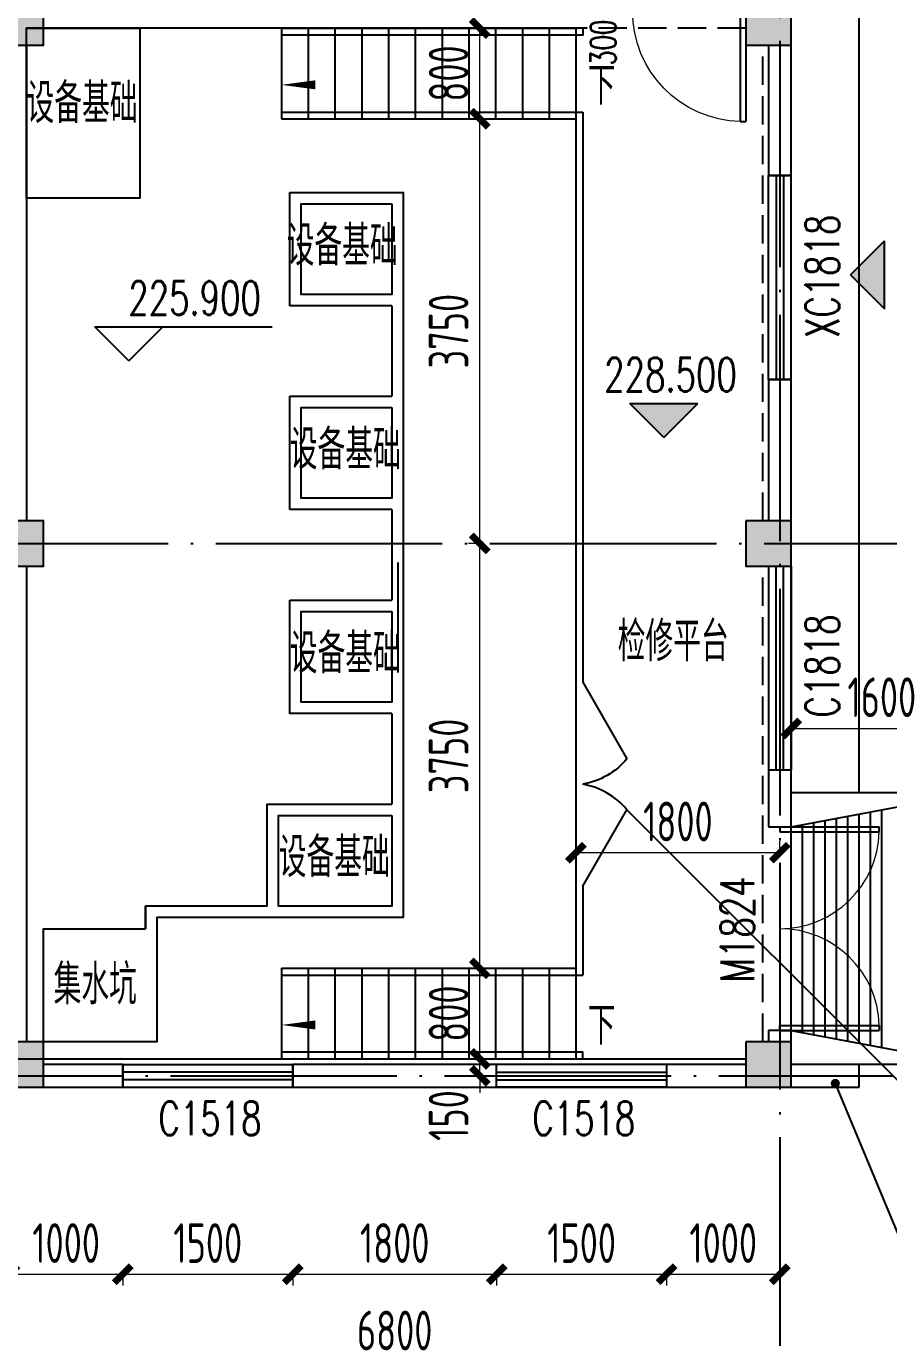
# Model space of a CAD drawing. Header units: millimetres. Extents: x 1742399 to 4898386, y 2481636 to 5226310.
# Drawn here: x 2089621 to 2097234, y 2592592 to 2604171 of the extents above; entities that cross this region are included whole.
import ezdxf

# ---------------------------------------------------------------- set-up
doc = ezdxf.new("R2010")
doc.units = ezdxf.units.MM
doc.header["$LTSCALE"] = 1000
doc.linetypes.add('DASH', pattern=[0.35, 0.25, -0.1])
doc.linetypes.add('DOTE', pattern=[2.42, 2, -0.2, 0.02, -0.2])
for name, color, linetype in [('AXIS', 3, 'Continuous'), ('COLUMN', 4, 'Continuous'), ('DIM_ELEV', 3, 'Continuous'), ('DIM_LEAD', 3, 'Continuous'), ('DIM_SYMB', 3, 'Continuous'), ('DOTE', 1, 'DOTE'), ('GROUND', 2, 'Continuous'), ('PUB_DIM', 3, 'Continuous'), ('PUB_HATCH', 8, 'Continuous'), ('STAIR', 2, 'Continuous'), ('TWT_TEXT', 7, 'Continuous'), ('WALL', 4, 'Continuous'), ('WINDOW_TEXT', 7, 'Continuous'), ('YHG_粗线', 6, 'Continuous'), ('YHJ_剖面_梁板', 4, 'Continuous'), ('YHJ_尺寸_公标', 3, 'Continuous'), ('YHJ_平面_砖墙', 4, 'Continuous'), ('YHJ_平面_门窗', 3, 'Continuous'), ('电缆沟', 7, 'Continuous'), ('附属构件', 6, 'Continuous')]:
    doc.layers.add(name, color=color, linetype=linetype)
doc.styles.add('_TCH_DIM', font='SIMPLEX', dxfattribs={"bigfont": 'GBCBIG'})
doc.styles.add('_TCH_DIM_T3', font='SIMPLEX', dxfattribs={"width": 0.705882, "bigfont": 'GBCBIG'})
doc.styles.add('_TCH_WINDOW', font='SIMPLEX', dxfattribs={"bigfont": 'GBCBIG'})
doc.styles.add('TSSD_REIN_T3', font='tssdeng.shx', dxfattribs={"width": 0.7, "bigfont": 'hztxt.shx'})
doc.styles.add('tssdeng', font='tssdeng.shx', dxfattribs={"width": 0.7, "bigfont": 'hztxt.shx'})
doc.styles.add('样式 1', font='tssdeng.shx', dxfattribs={"width": 0.7, "bigfont": 'hztxt.shx'})
doc.dimstyles.new('_TCH_ARCH&&100', dxfattribs={"dimtxt": 350, "dimasz": 150, "dimexe": 100, "dimexo": 200, "dimgap": 100, "dimtad": 1, "dimdec": 0, "dimzin": 0, "dimdsep": 46, "dimtxsty": 'TSSD_REIN_T3', "dimblk": 'ARCHTICK', "dimcen": 0.09, "dimclrt": 7, "dimazin": 2, "dimtfac": 1, "dimtdec": 0, "dimtix": 1, "dimtmove": 2, "dimatfit": 3, "dimfxl": 1, "dimfxlon": 1, "dimtolj": 1, "dimtzin": 0, "dimlwd": 18, "dimlwe": 18, "dimarcsym": 0})
doc.dimstyles.new('_TCH_ARCH_MM_M&&75', dxfattribs={"dimtxt": 223.125, "dimasz": 75, "dimexe": 187.5, "dimexo": 225, "dimgap": 94.6875, "dimtad": 1, "dimdec": 0, "dimzin": 0, "dimdsep": 46, "dimtxsty": '_TCH_DIM_T3', "dimblk": 'ARCHTICK', "dimcen": 0.09, "dimclrt": 7, "dimazin": 2, "dimtfac": 1, "dimtdec": 0, "dimtix": 1, "dimtmove": 2, "dimatfit": 3, "dimfxl": 75, "dimtolj": 1, "dimtzin": 0, "dimarcsym": 0})

# ---------------------------------------------------------------- blocks, each defined once
blk = doc.blocks.new('_FZH')
blk.add_lwpolyline([(-0.5, -0.5), (0.5, -0.5), (0.5, 0.5), (-0.5, 0.5)], close=True)
at = {"layer": 'PUB_HATCH'}
blk.add_solid([(-0.5, -0.5), (0.5, -0.5), (-0.5, 0.5), (0.5, 0.5)], dxfattribs=at)
blk = doc.blocks.new('$WINLIB2D$00000001')
at = {"color": 0}
for points in [[(-0.5, 0.5), (-0.5, -0.5)], [(-0.5, 0.5), (0.5, 0.5)], [(0.5, -0.5), (0.5, 0.5)], [(0.5, 0.1667), (-0.5, 0.1667)], [(0.5, -0.1667), (-0.5, -0.1667)], [(-0.5, -0.5), (0.5, -0.5)]]:
    blk.add_lwpolyline(points, dxfattribs=at)
blk = doc.blocks.new('$DorLib2D$00000002')
for p, q in [((-0.5, 0), (-0.5, 0.4875)), ((-0.475, 0.4875), (-0.5, 0.4875)), ((-0.475, 0), (-0.475, 0.4875)), ((0.475, 0), (0.475, 0.4875)), ((0.475, 0.4875), (0.5, 0.4875)), ((0.5, 0), (0.5, 0.4875)), ((-0.5, 0), (-0.475, 0)), ((0.5, 0), (0.475, 0))]:
    blk.add_line(p, q)
at = {"lineweight": 13}
for centre, start, end in [((-0.4875, 0), 0, 88.53072), ((0.4875, 0), 91.46928, 180)]:
    blk.add_arc(centre, 0.4875, start, end, dxfattribs=at)
blk = doc.blocks.new('_ArchTick')
at = {"color": 0, "linetype": 'ByBlock', "const_width": 0.4}
blk.add_lwpolyline([(-0.5, -0.5), (0.5, 0.5)], dxfattribs=at)
blk = doc.blocks.new('*D265')
at = {"layer": 'AXIS', "color": 0, "lineweight": 18, "transparency": 16777216}
for p, q in [((2089473, 2591582), (2089473, 2591481)), ((2089473, 2591581), (2096273, 2591581)), ((2096273, 2591582), (2096273, 2591481))]:
    blk.add_line(p, q, dxfattribs=at)
at = {"layer": 'Defpoints', "color": 0, "transparency": 16777216}
for p in [(2089473, 2593904), (2096273, 2593904), (2096273, 2591581)]:
    blk.add_point(p, dxfattribs=at)
at = {"layer": 'AXIS', "color": 0, "lineweight": 18, "transparency": 16777216, "xscale": 150, "yscale": 150, "zscale": 150, "rotation": 180}
blk.add_blockref('_ArchTick', (2089473, 2591581), dxfattribs=at)
at = {"layer": 'AXIS', "color": 0, "lineweight": 18, "transparency": 16777216, "xscale": 150, "yscale": 150, "zscale": 150}
blk.add_blockref('_ArchTick', (2096273, 2591581), dxfattribs=at)
at = {"layer": 'AXIS', "color": 7, "transparency": 16777216, "insert": (2092873, 2591856), "char_height": 350, "attachment_point": 5, "style": 'TSSD_REIN_T3'}
blk.add_mtext('\\A1;6800', dxfattribs=at)
blk = doc.blocks.new('*D266')
at = {"layer": 'AXIS', "color": 0, "lineweight": 18, "transparency": 16777216}
for p, q in [((2089473, 2592382), (2089473, 2592281)), ((2089473, 2592381), (2096273, 2592381)), ((2096273, 2592382), (2096273, 2592281))]:
    blk.add_line(p, q, dxfattribs=at)
at = {"layer": 'Defpoints', "color": 0, "transparency": 16777216}
for p in [(2089473, 2593904), (2096273, 2593904), (2096273, 2592381)]:
    blk.add_point(p, dxfattribs=at)
at = {"layer": 'AXIS', "color": 0, "lineweight": 18, "transparency": 16777216, "xscale": 150, "yscale": 150, "zscale": 150, "rotation": 180}
blk.add_blockref('_ArchTick', (2089473, 2592381), dxfattribs=at)
at = {"layer": 'AXIS', "color": 0, "lineweight": 18, "transparency": 16777216, "xscale": 150, "yscale": 150, "zscale": 150}
blk.add_blockref('_ArchTick', (2096273, 2592381), dxfattribs=at)
at = {"layer": 'AXIS', "color": 7, "transparency": 16777216, "insert": (2092873, 2592656), "char_height": 350, "attachment_point": 5, "style": 'TSSD_REIN_T3'}
blk.add_mtext('\\A1;6800', dxfattribs=at)
blk = doc.blocks.new('$DorLib2D$00000001')
for p, q in [((0.45, 0.975), (0.5, 0.975)), ((0.45, 0), (0.45, 0.975)), ((0.5, 0), (0.5, 0.975)), ((0.5, 0), (0.45, 0))]:
    blk.add_line(p, q)
at = {"lineweight": 13}
blk.add_arc((0.475, 0), 0.975, 91.4693, 180, dxfattribs=at)
blk = doc.blocks.new('*D267')
at = {"layer": 'Defpoints', "color": 0, "transparency": 16777216}
for p in [(2095273, 2594361), (2096273, 2594361), (2096273, 2593153)]:
    blk.add_point(p, dxfattribs=at)
at = {"layer": 'PUB_DIM', "color": 0, "lineweight": 18, "transparency": 16777216}
for p, q in [((2095273, 2593154), (2095273, 2593053)), ((2095273, 2593153), (2096273, 2593153)), ((2096273, 2593154), (2096273, 2593053))]:
    blk.add_line(p, q, dxfattribs=at)
at = {"layer": 'PUB_DIM', "color": 0, "lineweight": 18, "transparency": 16777216, "xscale": 150, "yscale": 150, "zscale": 150, "rotation": 180}
blk.add_blockref('_ArchTick', (2095273, 2593153), dxfattribs=at)
at = {"layer": 'PUB_DIM', "color": 0, "lineweight": 18, "transparency": 16777216, "xscale": 150, "yscale": 150, "zscale": 150}
blk.add_blockref('_ArchTick', (2096273, 2593153), dxfattribs=at)
at = {"layer": 'PUB_DIM', "color": 7, "transparency": 16777216, "insert": (2095773, 2593428), "char_height": 350, "attachment_point": 5, "style": 'TSSD_REIN_T3'}
blk.add_mtext('\\A1;1000', dxfattribs=at)
blk = doc.blocks.new('*D268')
at = {"layer": 'Defpoints', "color": 0, "transparency": 16777216}
for p in [(2093773, 2594361), (2095273, 2594361), (2095273, 2593153)]:
    blk.add_point(p, dxfattribs=at)
at = {"layer": 'PUB_DIM', "color": 0, "lineweight": 18, "transparency": 16777216}
for p, q in [((2093773, 2593154), (2093773, 2593053)), ((2093773, 2593153), (2095273, 2593153)), ((2095273, 2593154), (2095273, 2593053))]:
    blk.add_line(p, q, dxfattribs=at)
at = {"layer": 'PUB_DIM', "color": 0, "lineweight": 18, "transparency": 16777216, "xscale": 150, "yscale": 150, "zscale": 150, "rotation": 180}
blk.add_blockref('_ArchTick', (2093773, 2593153), dxfattribs=at)
at = {"layer": 'PUB_DIM', "color": 0, "lineweight": 18, "transparency": 16777216, "xscale": 150, "yscale": 150, "zscale": 150}
blk.add_blockref('_ArchTick', (2095273, 2593153), dxfattribs=at)
at = {"layer": 'PUB_DIM', "color": 7, "transparency": 16777216, "insert": (2094523, 2593428), "char_height": 350, "attachment_point": 5, "style": 'TSSD_REIN_T3'}
blk.add_mtext('\\A1;1500', dxfattribs=at)
blk = doc.blocks.new('*D269')
at = {"layer": 'Defpoints', "color": 0, "transparency": 16777216}
for p in [(2091973, 2594361), (2093773, 2594361), (2093773, 2593153)]:
    blk.add_point(p, dxfattribs=at)
at = {"layer": 'PUB_DIM', "color": 0, "lineweight": 18, "transparency": 16777216}
for p, q in [((2091973, 2593154), (2091973, 2593053)), ((2091973, 2593153), (2093773, 2593153)), ((2093773, 2593154), (2093773, 2593053))]:
    blk.add_line(p, q, dxfattribs=at)
at = {"layer": 'PUB_DIM', "color": 0, "lineweight": 18, "transparency": 16777216, "xscale": 150, "yscale": 150, "zscale": 150, "rotation": 180}
blk.add_blockref('_ArchTick', (2091973, 2593153), dxfattribs=at)
at = {"layer": 'PUB_DIM', "color": 0, "lineweight": 18, "transparency": 16777216, "xscale": 150, "yscale": 150, "zscale": 150}
blk.add_blockref('_ArchTick', (2093773, 2593153), dxfattribs=at)
at = {"layer": 'PUB_DIM', "color": 7, "transparency": 16777216, "insert": (2092873, 2593428), "char_height": 350, "attachment_point": 5, "style": 'TSSD_REIN_T3'}
blk.add_mtext('\\A1;1800', dxfattribs=at)
blk = doc.blocks.new('*D270')
at = {"layer": 'Defpoints', "color": 0, "transparency": 16777216}
for p in [(2090473, 2594361), (2091973, 2594361), (2091973, 2593153)]:
    blk.add_point(p, dxfattribs=at)
at = {"layer": 'PUB_DIM', "color": 0, "lineweight": 18, "transparency": 16777216}
for p, q in [((2090473, 2593154), (2090473, 2593053)), ((2090473, 2593153), (2091973, 2593153)), ((2091973, 2593154), (2091973, 2593053))]:
    blk.add_line(p, q, dxfattribs=at)
at = {"layer": 'PUB_DIM', "color": 0, "lineweight": 18, "transparency": 16777216, "xscale": 150, "yscale": 150, "zscale": 150, "rotation": 180}
blk.add_blockref('_ArchTick', (2090473, 2593153), dxfattribs=at)
at = {"layer": 'PUB_DIM', "color": 0, "lineweight": 18, "transparency": 16777216, "xscale": 150, "yscale": 150, "zscale": 150}
blk.add_blockref('_ArchTick', (2091973, 2593153), dxfattribs=at)
at = {"layer": 'PUB_DIM', "color": 7, "transparency": 16777216, "insert": (2091223, 2593428), "char_height": 350, "attachment_point": 5, "style": 'TSSD_REIN_T3'}
blk.add_mtext('\\A1;1500', dxfattribs=at)
blk = doc.blocks.new('*D271')
at = {"layer": 'Defpoints', "color": 0, "transparency": 16777216}
for p in [(2089473, 2594361), (2090473, 2594361), (2090473, 2593153)]:
    blk.add_point(p, dxfattribs=at)
at = {"layer": 'PUB_DIM', "color": 0, "lineweight": 18, "transparency": 16777216}
for p, q in [((2089473, 2593154), (2089473, 2593053)), ((2089473, 2593153), (2090473, 2593153)), ((2090473, 2593154), (2090473, 2593053))]:
    blk.add_line(p, q, dxfattribs=at)
at = {"layer": 'PUB_DIM', "color": 0, "lineweight": 18, "transparency": 16777216, "xscale": 150, "yscale": 150, "zscale": 150, "rotation": 180}
blk.add_blockref('_ArchTick', (2089473, 2593153), dxfattribs=at)
at = {"layer": 'PUB_DIM', "color": 0, "lineweight": 18, "transparency": 16777216, "xscale": 150, "yscale": 150, "zscale": 150}
blk.add_blockref('_ArchTick', (2090473, 2593153), dxfattribs=at)
at = {"layer": 'PUB_DIM', "color": 7, "transparency": 16777216, "insert": (2089973, 2593428), "char_height": 350, "attachment_point": 5, "style": 'TSSD_REIN_T3'}
blk.add_mtext('\\A1;1000', dxfattribs=at)
blk = doc.blocks.new('*D319')
at = {"layer": 'Defpoints', "color": 0, "transparency": 16777216}
for p in [(2096273, 2596875), (2094473, 2595854), (2096273, 2595854)]:
    blk.add_point(p, dxfattribs=at)
at = {"layer": 'PUB_DIM', "color": 0, "lineweight": 18, "transparency": 16777216}
for p, q in [((2094473, 2596874), (2094473, 2596975)), ((2094473, 2596875), (2096273, 2596875)), ((2096273, 2596874), (2096273, 2596975))]:
    blk.add_line(p, q, dxfattribs=at)
at = {"layer": 'PUB_DIM', "color": 0, "lineweight": 18, "transparency": 16777216, "xscale": 150, "yscale": 150, "zscale": 150, "rotation": 180}
blk.add_blockref('_ArchTick', (2094473, 2596875), dxfattribs=at)
at = {"layer": 'PUB_DIM', "color": 0, "lineweight": 18, "transparency": 16777216, "xscale": 150, "yscale": 150, "zscale": 150}
blk.add_blockref('_ArchTick', (2096273, 2596875), dxfattribs=at)
at = {"layer": 'PUB_DIM', "color": 7, "transparency": 16777216, "insert": (2095373, 2597150), "char_height": 350, "attachment_point": 5, "style": 'TSSD_REIN_T3'}
blk.add_mtext('\\A1;1800', dxfattribs=at)
blk = doc.blocks.new('*D428')
at = {"layer": 'Defpoints', "color": 0, "transparency": 16777216}
for p in [(2093624, 2604154), (2094473, 2604154), (2094473, 2603354)]:
    blk.add_point(p, dxfattribs=at)
at = {"layer": 'PUB_DIM', "color": 0, "lineweight": 18, "transparency": 16777216}
for p, q in [((2093625, 2604154), (2093524, 2604154)), ((2093624, 2603354), (2093624, 2604154)), ((2093625, 2603354), (2093524, 2603354))]:
    blk.add_line(p, q, dxfattribs=at)
at = {"layer": 'PUB_DIM', "color": 0, "lineweight": 18, "transparency": 16777216, "xscale": 150, "yscale": 150, "zscale": 150}
for p, rotation in [((2093624, 2604154), 90), ((2093624, 2603354), 270)]:
    blk.add_blockref('_ArchTick', p, dxfattribs=dict(at, rotation=rotation))
at = {"layer": 'PUB_DIM', "color": 7, "transparency": 16777216, "insert": (2093349, 2603754), "char_height": 350, "attachment_point": 5, "rotation": 90, "style": 'TSSD_REIN_T3'}
blk.add_mtext('\\A1;800', dxfattribs=at)
blk = doc.blocks.new('*D429')
at = {"layer": 'Defpoints', "color": 0, "transparency": 16777216}
for p in [(2093624, 2603354), (2094473, 2603354), (2094473, 2599604)]:
    blk.add_point(p, dxfattribs=at)
at = {"layer": 'PUB_DIM', "color": 0, "lineweight": 18, "transparency": 16777216}
for p, q in [((2093625, 2603354), (2093524, 2603354)), ((2093624, 2599604), (2093624, 2603354)), ((2093625, 2599604), (2093524, 2599604))]:
    blk.add_line(p, q, dxfattribs=at)
at = {"layer": 'PUB_DIM', "color": 0, "lineweight": 18, "transparency": 16777216, "xscale": 150, "yscale": 150, "zscale": 150}
for p, rotation in [((2093624, 2603354), 90), ((2093624, 2599604), 270)]:
    blk.add_blockref('_ArchTick', p, dxfattribs=dict(at, rotation=rotation))
at = {"layer": 'PUB_DIM', "color": 7, "transparency": 16777216, "insert": (2093349, 2601479), "char_height": 350, "attachment_point": 5, "rotation": 90, "style": 'TSSD_REIN_T3'}
blk.add_mtext('\\A1;3750', dxfattribs=at)
blk = doc.blocks.new('*D430')
at = {"layer": 'Defpoints', "color": 0, "transparency": 16777216}
for p in [(2093624, 2599604), (2094473, 2599604), (2094473, 2595854)]:
    blk.add_point(p, dxfattribs=at)
at = {"layer": 'PUB_DIM', "color": 0, "lineweight": 18, "transparency": 16777216}
for p, q in [((2093625, 2599604), (2093524, 2599604)), ((2093624, 2595854), (2093624, 2599604)), ((2093625, 2595854), (2093524, 2595854))]:
    blk.add_line(p, q, dxfattribs=at)
at = {"layer": 'PUB_DIM', "color": 0, "lineweight": 18, "transparency": 16777216, "xscale": 150, "yscale": 150, "zscale": 150}
for p, rotation in [((2093624, 2599604), 90), ((2093624, 2595854), 270)]:
    blk.add_blockref('_ArchTick', p, dxfattribs=dict(at, rotation=rotation))
at = {"layer": 'PUB_DIM', "color": 7, "transparency": 16777216, "insert": (2093349, 2597729), "char_height": 350, "attachment_point": 5, "rotation": 90, "style": 'TSSD_REIN_T3'}
blk.add_mtext('\\A1;3750', dxfattribs=at)
blk = doc.blocks.new('*D431')
at = {"layer": 'Defpoints', "color": 0, "transparency": 16777216}
for p in [(2093624, 2595854), (2094473, 2595854), (2094473, 2595054)]:
    blk.add_point(p, dxfattribs=at)
at = {"layer": 'PUB_DIM', "color": 0, "lineweight": 18, "transparency": 16777216}
for p, q in [((2093625, 2595854), (2093524, 2595854)), ((2093624, 2595054), (2093624, 2595854)), ((2093625, 2595054), (2093524, 2595054))]:
    blk.add_line(p, q, dxfattribs=at)
at = {"layer": 'PUB_DIM', "color": 0, "lineweight": 18, "transparency": 16777216, "xscale": 150, "yscale": 150, "zscale": 150}
for p, rotation in [((2093624, 2595854), 90), ((2093624, 2595054), 270)]:
    blk.add_blockref('_ArchTick', p, dxfattribs=dict(at, rotation=rotation))
at = {"layer": 'PUB_DIM', "color": 7, "transparency": 16777216, "insert": (2093349, 2595454), "char_height": 350, "attachment_point": 5, "rotation": 90, "style": 'TSSD_REIN_T3'}
blk.add_mtext('\\A1;800', dxfattribs=at)
blk = doc.blocks.new('*D432')
at = {"layer": 'Defpoints', "color": 0, "transparency": 16777216}
for p in [(2093624, 2595054), (2094473, 2595054), (2094473, 2594904)]:
    blk.add_point(p, dxfattribs=at)
at = {"layer": 'PUB_DIM', "color": 0, "lineweight": 18, "transparency": 16777216}
for p, q in [((2093624, 2595054), (2093624, 2595204)), ((2093625, 2595054), (2093524, 2595054)), ((2093624, 2594904), (2093624, 2595054)), ((2093625, 2594904), (2093524, 2594904)), ((2093624, 2594904), (2093624, 2594754))]:
    blk.add_line(p, q, dxfattribs=at)
at = {"layer": 'PUB_DIM', "color": 0, "lineweight": 18, "transparency": 16777216, "xscale": 150, "yscale": 150, "zscale": 150}
for p, rotation in [((2093624, 2595054), 270), ((2093624, 2594904), 90)]:
    blk.add_blockref('_ArchTick', p, dxfattribs=dict(at, rotation=rotation))
at = {"layer": 'PUB_DIM', "color": 7, "transparency": 16777216, "insert": (2093349, 2594554), "char_height": 350, "attachment_point": 5, "rotation": 90, "style": 'TSSD_REIN_T3'}
blk.add_mtext('\\A1;150', dxfattribs=at)
blk = doc.blocks.new('*D434')
at = {"layer": 'Defpoints', "color": 0, "transparency": 16777216}
for p in [(2097973, 2597972), (2096373, 2597404), (2097973, 2597404)]:
    blk.add_point(p, dxfattribs=at)
at = {"layer": 'PUB_DIM', "color": 0, "lineweight": 18, "transparency": 16777216}
for p, q in [((2096373, 2597971), (2096373, 2598072)), ((2097973, 2597971), (2097973, 2598072)), ((2096373, 2597972), (2097973, 2597972))]:
    blk.add_line(p, q, dxfattribs=at)
at = {"layer": 'PUB_DIM', "color": 0, "lineweight": 18, "transparency": 16777216, "xscale": 150, "yscale": 150, "zscale": 150, "rotation": 180}
blk.add_blockref('_ArchTick', (2096373, 2597972), dxfattribs=at)
at = {"layer": 'PUB_DIM', "color": 0, "lineweight": 18, "transparency": 16777216, "xscale": 150, "yscale": 150, "zscale": 150}
blk.add_blockref('_ArchTick', (2097973, 2597972), dxfattribs=at)
at = {"layer": 'PUB_DIM', "color": 7, "transparency": 16777216, "insert": (2097173, 2598247), "char_height": 350, "attachment_point": 5, "style": 'TSSD_REIN_T3'}
blk.add_mtext('\\A1;1600', dxfattribs=at)
blk = doc.blocks.new('*D658')
at = {"layer": 'Defpoints', "color": 0, "transparency": 16777216}
for p in [(2094523, 2604604), (2094920, 2604604), (2094523, 2604304)]:
    blk.add_point(p, dxfattribs=at)
at = {"layer": 'YHJ_尺寸_公标', "color": 0, "lineweight": -2, "transparency": 16777216}
for p, q in [((2094748, 2604604), (2095107, 2604604)), ((2094920, 2604304), (2094920, 2604604)), ((2094748, 2604304), (2095107, 2604304))]:
    blk.add_line(p, q, dxfattribs=at)
at = {"layer": 'YHJ_尺寸_公标', "color": 0, "lineweight": -2, "transparency": 16777216, "xscale": 75, "yscale": 75, "zscale": 75}
for p, rotation in [((2094920, 2604604), 90), ((2094920, 2604304), 270)]:
    blk.add_blockref('_ArchTick', p, dxfattribs=dict(at, rotation=rotation))
at = {"layer": 'YHJ_尺寸_公标', "color": 7, "transparency": 16777216, "insert": (2094713, 2604026), "char_height": 223.1, "attachment_point": 5, "rotation": 90, "style": '_TCH_DIM_T3'}
blk.add_mtext('\\A1;300', dxfattribs=at)

msp = doc.modelspace()

# ---------------------------------------------------------------- hatches: boundary and pattern name
at = {"layer": 'DIM_ELEV'}
for color, points in [(1, [(2096895.6, 2601977.1), (2097195.6, 2601677.1), (2097195.6, 2602277.1)]), (256, [(2095248.7, 2600541.2), (2094948.7, 2600841.2), (2095548.7, 2600841.2)])]:
    msp.add_hatch(color=color, dxfattribs=at).paths.add_polyline_path(points)

# ---------------------------------------------------------------- linework, layer by layer
at = {"layer": 'AXIS'}
msp.add_line((2096273, 2593903.7), (2096273, 2590881.5), dxfattribs=at)
msp.add_lwpolyline([(2092899.3, 2599438), (2092899.3, 2598564.1)], dxfattribs=at)
at = {"layer": 'DIM_ELEV', "color": 1}
for p, q in [((2096895.6, 2601977.1), (2097195.6, 2602277.1)), ((2097195.6, 2601677.1), (2097195.6, 2602277.1)), ((2096895.6, 2601977.1), (2097195.6, 2601677.1))]:
    msp.add_line(p, q, dxfattribs=at)
at = {"layer": 'DIM_ELEV'}
for p, q in [((2090526.6, 2601218.1), (2090226.6, 2601518.1)), ((2090226.6, 2601518.1), (2091791.6, 2601518.1)), ((2090526.6, 2601218.1), (2090826.6, 2601518.1)), ((2095248.7, 2600541.2), (2094948.7, 2600841.2)), ((2094948.7, 2600841.2), (2095548.7, 2600841.2)), ((2095248.7, 2600541.2), (2095548.7, 2600841.2))]:
    msp.add_line(p, q, dxfattribs=at)
at = {"layer": 'DIM_LEAD'}
for p, q in [((2094922.7, 2597253.7), (2098067.6, 2594110.3)), ((2096762.5, 2594837.9), (2097450.5, 2593183.4))]:
    msp.add_line(p, q, dxfattribs=at)
at = {"layer": 'DIM_LEAD', "const_width": 40}
msp.add_lwpolyline([(2096754.9, 2594856.4, 1), (2096770.2, 2594819.4, 1)], format="xyb", close=True, dxfattribs=at)
at = {"layer": 'DIM_SYMB'}
for points in [[(2094473, 2603653.7, 0, 0, 0), (2091873, 2603653.7, 0, 80, 0), (2092173, 2603653.7, 0, 0, 0)], [(2094473, 2595353.7, 0, 0, 0), (2091873, 2595353.7, 0, 80, 0), (2092173, 2595353.7, 0, 0, 0)]]:
    msp.add_lwpolyline(points, format="xyseb", dxfattribs=at)
at = {"layer": 'DOTE'}
for p, q in [((2096273, 2611303.7), (2096273, 2593903.7)), ((2088873, 2599603.7), (2097673, 2599603.7)), ((2088473, 2594903.7), (2097273, 2594903.7))]:
    msp.add_line(p, q, dxfattribs=at)
at = {"layer": 'GROUND'}
for p, q in [((2096973, 2597403.7), (2096973, 2607803.7)), ((2096373, 2599803.7), (2096373, 2604003.7)), ((2096373, 2597403.7), (2096373, 2599403.7)), ((2096973, 2594803.7), (2096973, 2595003.7)), ((2089773, 2594803.7), (2095973, 2594803.7)), ((2089773, 2594803.7), (2095973, 2594803.7)), ((2096373, 2594803.7), (2096973, 2594803.7)), ((2096373, 2594803.7), (2096973, 2594803.7))]:
    msp.add_line(p, q, dxfattribs=at)
at = {"layer": 'STAIR'}
for p, q in [((2091873, 2604153.7), (2094473, 2604153.7)), ((2091873, 2604153.7), (2091873, 2603353.7)), ((2092109.4, 2604153.7), (2092109.4, 2603353.7)), ((2092345.7, 2604153.7), (2092345.7, 2603353.7)), ((2092582.1, 2604153.7), (2092582.1, 2603353.7)), ((2092818.5, 2604153.7), (2092818.5, 2603353.7)), ((2093054.8, 2604153.7), (2093054.8, 2603353.7)), ((2093291.2, 2604153.7), (2093291.2, 2603353.7)), ((2093527.5, 2604153.7), (2093527.5, 2603353.7)), ((2093763.9, 2604153.7), (2093763.9, 2603353.7)), ((2094000.3, 2604153.7), (2094000.3, 2603353.7)), ((2094236.6, 2604153.7), (2094236.6, 2603353.7)), ((2094473, 2604153.7), (2094473, 2603353.7)), ((2091873, 2603353.7), (2094473, 2603353.7)), ((2097973, 2597403.7), (2096373, 2597403.7)), ((2096373, 2595203.7), (2096373, 2597403.7)), ((2096373, 2597103.7), (2097973, 2597403.7)), ((2096973, 2595191.2), (2096973, 2597216.2)), ((2097073, 2595172.4), (2097073, 2597234.9)), ((2097173, 2595153.7), (2097173, 2597253.7)), ((2096473, 2595284.9), (2096473, 2597122.4)), ((2096573, 2595266.2), (2096573, 2597141.2)), ((2096673, 2595247.4), (2096673, 2597159.9)), ((2096773, 2595228.7), (2096773, 2597178.7)), ((2096873, 2595209.9), (2096873, 2597197.4)), ((2091873, 2595853.7), (2094473, 2595853.7)), ((2091873, 2595853.7), (2091873, 2595053.7)), ((2092109.4, 2595853.7), (2092109.4, 2595053.7)), ((2092345.7, 2595853.7), (2092345.7, 2595053.7)), ((2092582.1, 2595853.7), (2092582.1, 2595053.7)), ((2092818.5, 2595853.7), (2092818.5, 2595053.7)), ((2093054.8, 2595853.7), (2093054.8, 2595053.7)), ((2093291.2, 2595853.7), (2093291.2, 2595053.7)), ((2093527.5, 2595853.7), (2093527.5, 2595053.7)), ((2093763.9, 2595853.7), (2093763.9, 2595053.7)), ((2094000.3, 2595853.7), (2094000.3, 2595053.7)), ((2094236.6, 2595853.7), (2094236.6, 2595053.7)), ((2094473, 2595853.7), (2094473, 2595053.7)), ((2096373, 2595303.7), (2097973, 2595003.7)), ((2091873, 2595053.7), (2094473, 2595053.7)), ((2097973, 2595003.7), (2096373, 2595003.7))]:
    msp.add_line(p, q, dxfattribs=at)
at = {"layer": 'WALL'}
for p, q in [((2096173, 2604003.7), (2096173, 2602853.7)), ((2096373, 2602853.7), (2096373, 2604003.7)), ((2096173, 2602853.7), (2096373, 2602853.7)), ((2096373, 2601053.7), (2096173, 2601053.7)), ((2096173, 2601053.7), (2096173, 2599803.7)), ((2096373, 2599803.7), (2096373, 2601053.7)), ((2096373, 2597603.7), (2096173, 2597603.7)), ((2096173, 2597603.7), (2096173, 2597103.7)), ((2096373, 2597103.7), (2096373, 2597603.7)), ((2096173, 2597103.7), (2096373, 2597103.7)), ((2096373, 2595303.7), (2096173, 2595303.7)), ((2096173, 2595303.7), (2096173, 2595203.7)), ((2096373, 2595203.7), (2096373, 2595303.7)), ((2090473, 2595003.7), (2089773, 2595003.7)), ((2090473, 2594803.7), (2090473, 2595003.7)), ((2093773, 2595003.7), (2091973, 2595003.7)), ((2091973, 2595003.7), (2091973, 2594803.7)), ((2093773, 2594803.7), (2093773, 2595003.7)), ((2095973, 2595003.7), (2095273, 2595003.7)), ((2095273, 2595003.7), (2095273, 2594803.7)), ((2089773, 2594803.7), (2090473, 2594803.7)), ((2091973, 2594803.7), (2093773, 2594803.7)), ((2095273, 2594803.7), (2095973, 2594803.7))]:
    msp.add_line(p, q, dxfattribs=at)
msp.add_lwpolyline([(2089623, 2602653.7), (2089623, 2604153.7), (2090623, 2604153.7), (2090623, 2602653.7)], close=True, dxfattribs=at)
at = {"layer": 'WALL', "linetype": 'DASH'}
for points in [[(2095973, 2604153.7), (2094473, 2604153.7)], [(2096123, 2599803.7), (2096123, 2604003.7)], [(2096123, 2595203.7), (2096123, 2599403.7)]]:
    msp.add_lwpolyline(points, dxfattribs=at)
at = {"layer": 'WALL'}
for points in [[(2094473, 2604153.7), (2094473, 2595053.7)], [(2089623, 2604003.7), (2089623, 2599803.7)], [(2091947, 2601703.7), (2091947, 2602703.7)], [(2091947, 2599903.7), (2091947, 2600903.7)], [(2089623, 2599403.7), (2089623, 2595203.7)], [(2091947, 2599103.7), (2092847, 2599103.7)], [(2092847, 2598103.7), (2091947, 2598103.7), (2091947, 2599103.7)], [(2092947, 2599103.7), (2092947, 2598103.7)], [(2091747, 2596403.7), (2091747, 2597303.7), (2092847, 2597303.7)], [(2092947, 2597303.7), (2092947, 2596303.7), (2091847, 2596303.7)], [(2090673, 2596203.7), (2090673, 2596403.7)], [(2091747, 2596403.7), (2090673, 2596403.7)], [(2091423, 2596403.7), (2090673, 2596403.7), (2090673, 2596203.7)], [(2091847, 2596303.7), (2090773, 2596303.7)], [(2091423, 2596303.7), (2090773, 2596303.7), (2090773, 2596203.7)], [(2089773, 2595203.7), (2089773, 2596203.7), (2090673, 2596203.7)], [(2090773, 2596203.7), (2090773, 2595203.7), (2089773, 2595203.7)], [(2089373, 2595053.7), (2095973, 2595053.7)]]:
    msp.add_lwpolyline(points, dxfattribs=at)
at = {"layer": 'YHG_粗线'}
for p, q in [((2091873, 2603413.7), (2094533, 2603413.7)), ((2094533, 2599163.7), (2094533, 2598378.7))]:
    msp.add_line(p, q, dxfattribs=at)
for points in [[(2094533, 2604153.7), (2094533, 2604093.7), (2091873, 2604093.7)], [(2094533, 2603413.7), (2094533, 2599163.7), (2094533, 2598378.7)], [(2094533, 2596578.7), (2094533, 2595793.7)], [(2091873, 2595793.7), (2094533, 2595793.7)], [(2094533, 2595053.7), (2094533, 2595113.7), (2091873, 2595113.7)]]:
    msp.add_lwpolyline(points, dxfattribs=at)
at = {"layer": 'YHJ_剖面_梁板'}
for points in [[(2091947, 2602703.7), (2092947, 2602703.7), (2092947, 2601703.7)], [(2092847, 2601703.7), (2091947, 2601703.7)], [(2092847, 2601703.7), (2092847, 2600903.7)], [(2092947, 2601703.7), (2092947, 2600903.7)], [(2091947, 2600903.7), (2092847, 2600903.7)], [(2092947, 2600903.7), (2092947, 2599903.7)], [(2092847, 2599903.7), (2091947, 2599903.7)], [(2092847, 2599903.7), (2092847, 2599103.7)], [(2092947, 2599903.7), (2092947, 2599103.7)], [(2092847, 2598103.7), (2092847, 2597303.7)], [(2092947, 2598103.7), (2092947, 2597303.7)]]:
    msp.add_lwpolyline(points, dxfattribs=at)
for points in [[(2092847, 2602603.7), (2092847, 2601803.7), (2092047, 2601803.7), (2092047, 2602603.7)], [(2092847, 2600803.7), (2092847, 2600003.7), (2092047, 2600003.7), (2092047, 2600803.7)], [(2092847, 2599003.7), (2092847, 2598203.7), (2092047, 2598203.7), (2092047, 2599003.7)], [(2092847, 2597203.7), (2092847, 2596403.7), (2091847, 2596403.7), (2091847, 2597203.7)]]:
    msp.add_lwpolyline(points, close=True, dxfattribs=at)
at = {"layer": 'YHJ_平面_砖墙'}
msp.add_line((2094473, 2604153.7), (2089623, 2604153.7), dxfattribs=at)
at = {"layer": '附属构件'}
for points in [[(2094533, 2598378.7), (2094922.7, 2597703.7, -0.1775242), (2094533, 2597478.7, -1.7320508)], [(2094533, 2596578.7), (2094922.7, 2597253.7, 0.1775242), (2094533, 2597478.7, 1.7320508)]]:
    msp.add_lwpolyline(points, format="xyb", dxfattribs=at)

# ---------------------------------------------------------------- block references
at = {"layer": 'COLUMN', "xscale": 400, "yscale": 400, "zscale": 400, "rotation": 270}
for p in [(2089573, 2604203.7), (2096173, 2604203.7), (2089573, 2599603.7), (2096173, 2599603.7), (2089573, 2595003.7), (2096173, 2595003.7)]:
    msp.add_blockref('_FZH', p, dxfattribs=at)
at = {"layer": 'YHJ_平面_门窗', "xscale": 1000, "yscale": -1000, "zscale": 1000}
msp.add_blockref('$DorLib2D$00000001', (2095473, 2604303.7), dxfattribs=at)
at = {"layer": 'YHJ_平面_门窗'}
ref = msp.add_blockref('$WINLIB2D$00000001', (2096273, 2601953.7), dxfattribs=dict(at, xscale=1800, yscale=200, zscale=1800, rotation=90))
ref.add_attrib('A', 'XC1818', (2096796.7, 2601418.7), dxfattribs={"layer": 'WINDOW_TEXT', "height": 297.5, "rotation": 90, "style": '_TCH_WINDOW', "width": 0.705882})
ref = msp.add_blockref('$WINLIB2D$00000001', (2096273, 2598503.7), dxfattribs=dict(at, xscale=-1800, yscale=200, zscale=-1800, rotation=90))
ref.add_attrib('A', 'C1818', (2096796.7, 2598068.7), dxfattribs={"layer": 'WINDOW_TEXT', "height": 297.5, "rotation": 90, "style": '_TCH_WINDOW', "width": 0.705882})
ref = msp.add_blockref('$DorLib2D$00000002', (2096273, 2596203.7), dxfattribs=dict(at, xscale=-1800, yscale=-1800, zscale=-1800, rotation=90))
ref.add_attrib('A', 'M1824', (2096046.7, 2595728.7), dxfattribs={"layer": 'WINDOW_TEXT', "height": 297.5, "rotation": 90, "style": '_TCH_WINDOW', "width": 0.705882})
ref = msp.add_blockref('$WINLIB2D$00000001', (2091223, 2594903.7), dxfattribs=dict(at, xscale=1500, yscale=200, zscale=1500))
ref.add_attrib('A', 'C1518', (2090788, 2594379.9), dxfattribs={"layer": 'WINDOW_TEXT', "height": 297.5, "style": '_TCH_WINDOW', "width": 0.705882})
ref = msp.add_blockref('$WINLIB2D$00000001', (2094523, 2594903.7), dxfattribs=dict(at, xscale=-1500, yscale=200, zscale=-1500))
ref.add_attrib('A', 'C1518', (2094088, 2594379.9), dxfattribs={"layer": 'WINDOW_TEXT', "height": 297.5, "style": '_TCH_WINDOW', "width": 0.705882})

# ---------------------------------------------------------------- texts
at = {"layer": 'DIM_ELEV', "color": 7, "style": '_TCH_DIM', "width": 0.705882}
for s, p in [('225.900', (2090521.6, 2601623.1)), ('228.500', (2094722.7, 2600946.2))]:
    msp.add_text(s, height=297.5, dxfattribs=at).set_placement(p)
at = {"layer": 'DIM_SYMB', "color": 7, "style": '_TCH_DIM'}
for p in [(2094578, 2603478.7), (2094578, 2595178.7)]:
    msp.add_text('下', height=337.6, dxfattribs=at).set_placement(p)
at = {"layer": 'TWT_TEXT', "style": '样式 1', "width": 0.7}
msp.add_text('集水坑', height=350, dxfattribs=at).set_placement((2089862, 2595536.6))
at = {"layer": '电缆沟', "ltscale": 1.5, "style": 'tssdeng', "width": 0.7}
for s, p in [('设备基础', (2089623.2, 2603317)), ('设备基础', (2091919.6, 2602058.8)), ('设备基础', (2091946.9, 2600258.8)), ('检修平台', (2094841.6, 2598564.6)), ('设备基础', (2091946.9, 2598458.8)), ('设备基础', (2091849.6, 2596658.8))]:
    msp.add_text(s, height=350, dxfattribs=at).set_placement(p)

# ---------------------------------------------------------------- dimensions: what is measured, and where the dimension line sits
at = {"layer": 'AXIS'}
for distance, picture, middle in [(-2322.2, '*D265', (2092873, 2591856.5)), (-1522.2, '*D266', (2092873, 2592656.5))]:
    dim = msp.add_aligned_dim(p1=(2089473, 2593903.7), p2=(2096273, 2593903.7), distance=distance, dimstyle='_TCH_ARCH&&100', dxfattribs=at)
    dim.commit()
    dim.dimension.update_dxf_attribs({"geometry": picture, "text_midpoint": middle})
at = {"layer": 'PUB_DIM'}
for p1, p2, distance, picture, middle in [((2094473, 2603353.7), (2094473, 2604153.7), 848.9, '*D428', (2093349.1, 2603753.7)), ((2094473, 2599603.7), (2094473, 2603353.7), 848.9, '*D429', (2093349.1, 2601478.7)), ((2094473, 2595853.7), (2094473, 2599603.7), 848.9, '*D430', (2093349.1, 2597728.7)), ((2096373, 2597403.7), (2097973, 2597403.7), 568.3, '*D434', (2097173, 2598247)), ((2094473, 2595853.7), (2096273, 2595853.7), 1021, '*D319', (2095373, 2597149.7)), ((2094473, 2595053.7), (2094473, 2595853.7), 848.9, '*D431', (2093349.1, 2595453.7)), ((2089473, 2594361), (2090473, 2594361), -1208.3, '*D271', (2089973, 2593427.7)), ((2090473, 2594361), (2091973, 2594361), -1208.3, '*D270', (2091223, 2593427.7)), ((2091973, 2594361), (2093773, 2594361), -1208.3, '*D269', (2092873, 2593427.7)), ((2093773, 2594361), (2095273, 2594361), -1208.3, '*D268', (2094523, 2593427.7)), ((2095273, 2594361), (2096273, 2594361), -1208.3, '*D267', (2095773, 2593427.7))]:
    dim = msp.add_aligned_dim(p1=p1, p2=p2, distance=distance, dimstyle='_TCH_ARCH&&100', dxfattribs=at)
    dim.commit()
    dim.dimension.update_dxf_attribs({"geometry": picture, "text_midpoint": middle})
dim = msp.add_linear_dim(base=(2093624.1, 2595053.7), p1=(2094473, 2594903.7), p2=(2094473, 2595053.7), angle=90, dimstyle='_TCH_ARCH&&100', dxfattribs=at)
dim.commit()
dim.dimension.update_dxf_attribs({"geometry": '*D432', "text_midpoint": (2093349.1, 2594553.7), "dimtype": 161})
at = {"layer": 'YHJ_尺寸_公标'}
dim = msp.add_linear_dim(base=(2094919.7, 2604603.7), p1=(2094523.4, 2604303.7), p2=(2094523.4, 2604603.7), angle=90, dimstyle='_TCH_ARCH_MM_M&&75', dxfattribs=at)
dim.commit()
dim.dimension.update_dxf_attribs({"geometry": '*D658', "text_midpoint": (2094713.4, 2604026.2), "dimtype": 161})

doc.saveas('drawing.dxf')
